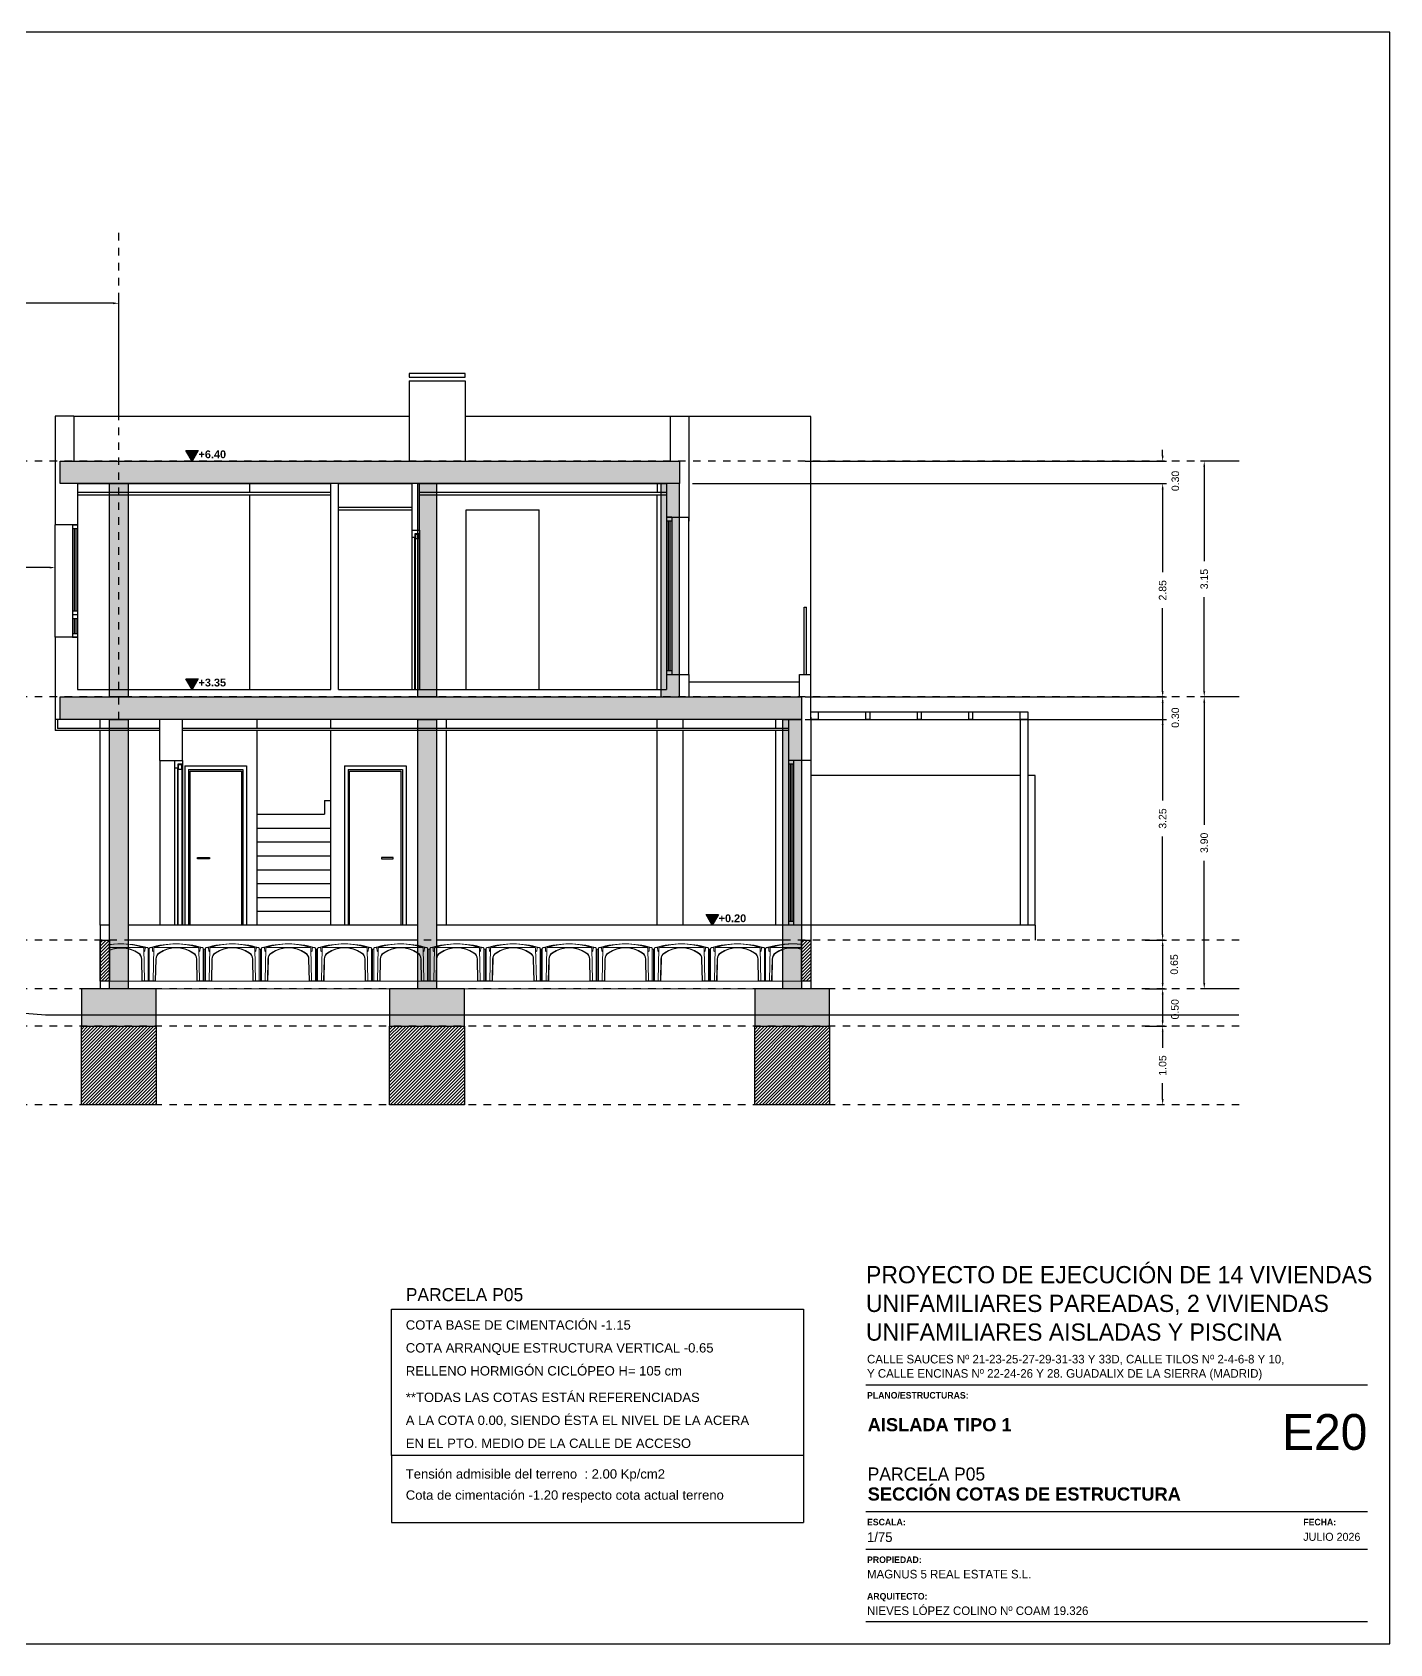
# Model space of a CAD drawing. Extents: x 2455 to 9764, y -806 to 181.
# Drawn here: x 4724.26 to 4742.41, y -500.15 to -478.61 of the extents above; entities that cross this region are included whole.
import ezdxf

# ---------------------------------------------------------------- set-up
doc = ezdxf.new("R2010")
doc.units = 0
doc.header["$LTSCALE"] = 0.2
doc.header["$MEASUREMENT"] = 0
doc.linetypes.add('CONTINUA', pattern=[0])
doc.linetypes.add('RAYITAS', pattern=[0.375, 0.25, -0.125])
doc.layers.get('0').update_dxf_attribs({"linetype": 'CONTINUOUS'})
doc.layers.add('01_cartela', color=6, linetype='CONTINUOUS', plot=False)
for name, color, linetype in [('01_cotas', 4, 'CONTINUOUS'), ('01_MONO inst', 254, 'CONTINUOUS'), ('01_muros', 1, 'CONTINUOUS'), ('01_perfil terreno natural', 170, 'CONTINUOUS'), ('01_proyección', 4, 'RAYITAS'), ('01_texto cartela', 4, 'CONTINUOUS'), ('CUADRO_LINEAS', 7, 'CONTINUOUS'), ('SOMBRAS2', 2, 'CONTINUOUS'), ('WL', 7, 'CONTINUOUS')]:
    doc.layers.add(name, color=color, linetype=linetype)
doc.layers.add('_CAVITI-AUX', color=2, linetype='CONTINUOUS', lineweight=5, plot=False)
doc.styles.add('Century Gothic', font='', dxfattribs={"height": 2})
doc.styles.add('Century Gothic_3', font='', dxfattribs={"height": 4.5})
doc.styles.add('Century Gothic_5', font='', dxfattribs={"height": 2.5})
doc.styles.add('Century Gothic_6', font='', dxfattribs={"height": 11})
doc.styles.add('Estilo1', font='swissel.ttf')
doc.styles.add('NIEVES3', font='swisseb.ttf')
doc.styles.add('ROMANS', font='romans')
doc.styles.get('Century Gothic').set_extended_font_data('Century Gothic')
doc.styles.get('Century Gothic_3').set_extended_font_data('Century Gothic')
doc.styles.get('Century Gothic_5').set_extended_font_data('Century Gothic')
doc.styles.get('Century Gothic_6').set_extended_font_data('Century Gothic')
doc.dimstyles.new('DECIMAL-50', dxfattribs={"dimtxt": 0.08, "dimasz": 0.15, "dimexe": 0.05, "dimexo": 0.05, "dimgap": 0.09, "dimtad": 0, "dimzin": 0, "dimdsep": 46, "dimtxsty": 'ROMANS', "dimblk": 'DOTSMALL', "dimcen": 0.09, "dimclrt": 7, "dimadec": 0, "dimazin": 0, "dimtfac": 1.38, "dimtix": 1, "dimtofl": 0, "dimtmove": 2, "dimatfit": 3, "dimldrblk": 'OBLIQUE', "dimfxl": 1, "dimtolj": 1, "dimtzin": 0, "dimarcsym": 0})

# ---------------------------------------------------------------- blocks, each defined once
blk = doc.blocks.new('C50_frontal')
for points in [[(0, 0.005), (0.1, 0.005), (0.1, 0), (0, 0), (0, 0.43), (0.008, 0.43, 0.414214), (0.015, 0.438)], [(0.073, 0.401, -0.505657), (0.059, 0.409), (0.056, 0.441, 0.383819), (0.046, 0.45), (0.025, 0.45, 0.414214), (0.015, 0.44), (0.015, 0.005)], [(0.065, 0.005), (0.074, 0.441, -0.383819), (0.084, 0.45), (0.666, 0.45, -0.383819), (0.676, 0.441), (0.685, 0.005)], [(0.655, 0.005), (0.649, 0.296, 0.24616), (0.602, 0.382, 0.30084), (0.148, 0.382, 0.246228), (0.101, 0.296), (0.095, 0.005)], [(0.65, 0.005), (0.644, 0.296, 0.24616), (0.599, 0.378, 0.30084), (0.151, 0.378, 0.246228), (0.106, 0.296), (0.1, 0.005)], [(0.75, 0.005), (0.65, 0.005), (0.65, 0), (0.75, 0), (0.75, 0.43), (0.742, 0.43, -0.414214), (0.735, 0.438)], [(0.677, 0.401, 0.505657), (0.691, 0.409), (0.694, 0.441, -0.383819), (0.704, 0.45), (0.725, 0.45, -0.414214), (0.735, 0.44), (0.735, 0.005)]]:
    blk.add_lwpolyline(points, format="xyb")
for centre, radius, start, end in [((0.375, -0.75), 1.25, 73.7398, 106.2602), ((0.375, -0.607), 1.107, 72.7173, 107.2827), ((0.373, -0.359), 0.859, 70.3508, 109.6492)]:
    blk.add_arc(centre, radius, start, end)
blk = doc.blocks.new('*D534')
at = {"layer": '01_cotas', "color": 0, "linetype": 'CONTINUA', "lineweight": -2, "transparency": 16777216}
for p, q in [((4740.347, -484.345), (4739.879, -484.345)), ((4740.347, -487.495), (4739.879, -487.495))]:
    blk.add_line(p, q, dxfattribs=at)
at = {"layer": '01_cotas', "color": 0, "lineweight": -2, "transparency": 16777216}
for p, q in [((4739.929, -484.42), (4739.929, -485.68)), ((4739.929, -487.42), (4739.929, -486.16))]:
    blk.add_line(p, q, dxfattribs=at)
at = {"layer": '01_cotas', "color": 0, "transparency": 16777216}
for points in [[(4739.917, -484.42), (4739.942, -484.42), (4739.929, -484.345)], [(4739.917, -487.42), (4739.942, -487.42), (4739.929, -487.495)]]:
    blk.add_solid(points, dxfattribs=at)
at = {"layer": '01_cotas', "color": 7, "transparency": 16777216, "insert": (4739.929, -485.92), "char_height": 0.1, "attachment_point": 5, "rotation": 90, "style": 'Estilo1'}
blk.add_mtext('\\A1;3.15', dxfattribs=at)
blk = doc.blocks.new('*D535')
at = {"layer": '01_cotas', "color": 0, "linetype": 'CONTINUA', "lineweight": -2, "transparency": 16777216}
for p, q in [((4740.347, -487.495), (4739.879, -487.495)), ((4740.347, -491.395), (4739.879, -491.395))]:
    blk.add_line(p, q, dxfattribs=at)
at = {"layer": '01_cotas', "color": 0, "lineweight": -2, "transparency": 16777216}
for p, q in [((4739.929, -487.57), (4739.929, -489.205)), ((4739.929, -491.32), (4739.929, -489.685))]:
    blk.add_line(p, q, dxfattribs=at)
at = {"layer": '01_cotas', "color": 0, "transparency": 16777216}
for points in [[(4739.917, -487.57), (4739.942, -487.57), (4739.929, -487.495)], [(4739.917, -491.32), (4739.942, -491.32), (4739.929, -491.395)]]:
    blk.add_solid(points, dxfattribs=at)
at = {"layer": '01_cotas', "color": 7, "transparency": 16777216, "insert": (4739.929, -489.445), "char_height": 0.1, "attachment_point": 5, "rotation": 90, "style": 'Estilo1'}
blk.add_mtext('\\A1;3.90', dxfattribs=at)
blk = doc.blocks.new('*D536')
at = {"layer": '01_cotas', "color": 0, "linetype": 'CONTINUA', "lineweight": -2, "transparency": 16777216}
for p, q in [((4739.139, -487.495), (4739.423, -487.495)), ((4739.139, -490.745), (4739.423, -490.745))]:
    blk.add_line(p, q, dxfattribs=at)
at = {"layer": '01_cotas', "color": 0, "lineweight": -2, "transparency": 16777216}
for p, q in [((4739.373, -487.57), (4739.373, -488.88)), ((4739.373, -490.67), (4739.373, -489.36))]:
    blk.add_line(p, q, dxfattribs=at)
at = {"layer": '01_cotas', "color": 0, "transparency": 16777216}
for points in [[(4739.361, -487.57), (4739.386, -487.57), (4739.373, -487.495)], [(4739.361, -490.67), (4739.386, -490.67), (4739.373, -490.745)]]:
    blk.add_solid(points, dxfattribs=at)
at = {"layer": '01_cotas', "color": 7, "transparency": 16777216, "insert": (4739.373, -489.12), "char_height": 0.1, "attachment_point": 5, "rotation": 90, "style": 'Estilo1'}
blk.add_mtext('\\A1;3.25', dxfattribs=at)
blk = doc.blocks.new('*D537')
at = {"layer": '01_cotas', "color": 0, "linetype": 'CONTINUA', "lineweight": -2, "transparency": 16777216}
for p, q in [((4739.189, -484.645), (4739.423, -484.645)), ((4739.189, -487.495), (4739.423, -487.495))]:
    blk.add_line(p, q, dxfattribs=at)
at = {"layer": '01_cotas', "color": 0, "lineweight": -2, "transparency": 16777216}
for p, q in [((4739.373, -484.72), (4739.373, -485.83)), ((4739.373, -487.42), (4739.373, -486.31))]:
    blk.add_line(p, q, dxfattribs=at)
at = {"layer": '01_cotas', "color": 0, "transparency": 16777216}
for points in [[(4739.361, -484.72), (4739.386, -484.72), (4739.373, -484.645)], [(4739.361, -487.42), (4739.386, -487.42), (4739.373, -487.495)]]:
    blk.add_solid(points, dxfattribs=at)
at = {"layer": '01_cotas', "color": 7, "transparency": 16777216, "insert": (4739.373, -486.07), "char_height": 0.1, "attachment_point": 5, "rotation": 90, "style": 'Estilo1'}
blk.add_mtext('\\A1;2.85', dxfattribs=at)
blk = doc.blocks.new('*D538')
at = {"layer": '01_cotas', "color": 0, "linetype": 'CONTINUA', "lineweight": -2, "transparency": 16777216}
for p, q in [((4734.596, -487.495), (4739.423, -487.495)), ((4734.596, -487.795), (4739.423, -487.795))]:
    blk.add_line(p, q, dxfattribs=at)
at = {"layer": '01_cotas', "color": 0, "lineweight": -2, "transparency": 16777216}
for p, q in [((4739.373, -487.42), (4739.373, -487.345)), ((4739.373, -487.87), (4739.373, -487.945))]:
    blk.add_line(p, q, dxfattribs=at)
at = {"layer": '01_cotas', "color": 0, "transparency": 16777216}
for points in [[(4739.361, -487.42), (4739.386, -487.42), (4739.373, -487.495)], [(4739.361, -487.87), (4739.386, -487.87), (4739.373, -487.795)]]:
    blk.add_solid(points, dxfattribs=at)
at = {"layer": '01_cotas', "color": 7, "transparency": 16777216, "insert": (4739.543, -487.772), "char_height": 0.1, "attachment_point": 5, "rotation": 90, "style": 'Estilo1'}
blk.add_mtext('\\A1;0.30', dxfattribs=at)
blk = doc.blocks.new('*D539')
at = {"layer": '01_cotas', "color": 0, "linetype": 'CONTINUA', "lineweight": -2, "transparency": 16777216}
for p, q in [((4739.139, -490.745), (4739.423, -490.745)), ((4739.139, -491.395), (4739.423, -491.395))]:
    blk.add_line(p, q, dxfattribs=at)
at = {"layer": '01_cotas', "color": 0, "lineweight": -2, "transparency": 16777216}
blk.add_line((4739.373, -490.82), (4739.373, -491.32), dxfattribs=at)
at = {"layer": '01_cotas', "color": 0, "transparency": 16777216}
for points in [[(4739.361, -490.82), (4739.386, -490.82), (4739.373, -490.745)], [(4739.361, -491.32), (4739.386, -491.32), (4739.373, -491.395)]]:
    blk.add_solid(points, dxfattribs=at)
at = {"layer": '01_cotas', "color": 7, "transparency": 16777216, "insert": (4739.528, -491.07), "char_height": 0.1, "attachment_point": 5, "rotation": 90, "style": 'Estilo1'}
blk.add_mtext('\\A1;0.65', dxfattribs=at)
blk = doc.blocks.new('*D540')
at = {"layer": '01_cotas', "color": 0, "linetype": 'CONTINUA', "lineweight": -2, "transparency": 16777216}
for p, q in [((4739.139, -491.395), (4739.423, -491.395)), ((4739.139, -491.895), (4739.423, -491.895))]:
    blk.add_line(p, q, dxfattribs=at)
at = {"layer": '01_cotas', "color": 0, "lineweight": -2, "transparency": 16777216}
blk.add_line((4739.373, -491.47), (4739.373, -491.82), dxfattribs=at)
at = {"layer": '01_cotas', "color": 0, "transparency": 16777216}
for points in [[(4739.361, -491.47), (4739.386, -491.47), (4739.373, -491.395)], [(4739.361, -491.82), (4739.386, -491.82), (4739.373, -491.895)]]:
    blk.add_solid(points, dxfattribs=at)
at = {"layer": '01_cotas', "color": 7, "transparency": 16777216, "insert": (4739.538, -491.669), "char_height": 0.1, "attachment_point": 5, "rotation": 90, "style": 'Estilo1'}
blk.add_mtext('\\A1;0.50', dxfattribs=at)
blk = doc.blocks.new('*D541')
at = {"layer": '01_cotas', "color": 0, "lineweight": -2, "transparency": 16777216}
for p, q in [((4739.373, -484.27), (4739.373, -484.195)), ((4739.373, -484.72), (4739.373, -484.795))]:
    blk.add_line(p, q, dxfattribs=at)
at = {"layer": '01_cotas', "color": 0, "linetype": 'CONTINUA', "lineweight": -2, "transparency": 16777216}
for p, q in [((4734.596, -484.345), (4739.423, -484.345)), ((4733.091, -484.645), (4739.423, -484.645))]:
    blk.add_line(p, q, dxfattribs=at)
at = {"layer": '01_cotas', "color": 0, "transparency": 16777216}
for points in [[(4739.361, -484.27), (4739.386, -484.27), (4739.373, -484.345)], [(4739.361, -484.72), (4739.386, -484.72), (4739.373, -484.645)]]:
    blk.add_solid(points, dxfattribs=at)
at = {"layer": '01_cotas', "color": 7, "transparency": 16777216, "insert": (4739.543, -484.609), "char_height": 0.1, "attachment_point": 5, "rotation": 90, "style": 'Estilo1'}
blk.add_mtext('\\A1;0.30', dxfattribs=at)
blk = doc.blocks.new('*D542')
at = {"layer": '01_cotas', "color": 0, "lineweight": -2, "transparency": 16777216}
for p, q in [((4739.373, -491.97), (4739.373, -492.184)), ((4739.373, -492.87), (4739.373, -492.657))]:
    blk.add_line(p, q, dxfattribs=at)
at = {"layer": '01_cotas', "color": 0, "transparency": 16777216}
for points in [[(4739.361, -491.97), (4739.386, -491.97), (4739.373, -491.895)], [(4739.361, -492.87), (4739.386, -492.87), (4739.373, -492.945)]]:
    blk.add_solid(points, dxfattribs=at)
at = {"layer": '01_cotas', "color": 7, "transparency": 16777216, "insert": (4739.373, -492.42), "char_height": 0.1, "attachment_point": 5, "rotation": 90, "style": 'Estilo1'}
blk.add_mtext('\\A1;1.05', dxfattribs=at)
blk = doc.blocks.new('*D543')
at = {"layer": '01_cotas', "color": 0, "linetype": 'CONTINUA', "lineweight": -2, "transparency": 16777216}
for p, q in [((4719.561, -483.695), (4719.561, -482.185)), ((4725.421, -483.695), (4725.421, -482.185))]:
    blk.add_line(p, q, dxfattribs=at)
at = {"layer": '01_cotas', "color": 0, "lineweight": -2, "transparency": 16777216}
for p, q in [((4719.636, -482.235), (4721.639, -482.235)), ((4725.346, -482.235), (4723.342, -482.235))]:
    blk.add_line(p, q, dxfattribs=at)
at = {"layer": '01_cotas', "color": 0, "transparency": 16777216}
for points in [[(4719.636, -482.222), (4719.636, -482.247), (4719.561, -482.235)], [(4725.346, -482.222), (4725.346, -482.247), (4725.421, -482.235)]]:
    blk.add_solid(points, dxfattribs=at)
at = {"layer": '01_cotas', "color": 7, "transparency": 16777216, "insert": (4722.491, -482.235), "char_height": 0.1, "width": 1.52292, "attachment_point": 5, "style": 'Estilo1'}
blk.add_mtext('\\A1;ORIGEN REPLANTEO P11\\P5.86', dxfattribs=at)
blk = doc.blocks.new('*D544')
at = {"layer": '01_cotas', "color": 0, "linetype": 'CONTINUA', "lineweight": -2, "transparency": 16777216}
for p, q in [((4719.561, -485.895), (4719.561, -485.716)), ((4724.571, -485.895), (4724.571, -485.716))]:
    blk.add_line(p, q, dxfattribs=at)
at = {"layer": '01_cotas', "color": 0, "lineweight": -2, "transparency": 16777216}
for p, q in [((4719.636, -485.766), (4721.059, -485.766)), ((4724.496, -485.766), (4723.072, -485.766))]:
    blk.add_line(p, q, dxfattribs=at)
at = {"layer": '01_cotas', "color": 0, "transparency": 16777216}
for points in [[(4719.636, -485.754), (4719.636, -485.779), (4719.561, -485.766)], [(4724.496, -485.754), (4724.496, -485.779), (4724.571, -485.766)]]:
    blk.add_solid(points, dxfattribs=at)
at = {"layer": '01_cotas', "color": 7, "transparency": 16777216, "insert": (4722.066, -485.766), "char_height": 0.1, "attachment_point": 5, "style": 'Estilo1'}
blk.add_mtext('\\A1;LÍNEA DE CERRAMIENTO\\P5.01', dxfattribs=at)

msp = doc.modelspace()

# ---------------------------------------------------------------- hatches: boundary and pattern name
at = {"layer": '01_MONO inst', "linetype": 'CONTINUA', "ltscale": 1.5}
h = msp.add_hatch(color=256, dxfattribs=at)
h.dxf.hatch_style = 1
h.paths.add_polyline_path([(4726.4, -484.345), (4726.317, -484.202), (4726.483, -484.202)])
h = msp.add_hatch(color=256, dxfattribs=at)
h.dxf.hatch_style = 1
h.paths.add_polyline_path([(4726.4, -487.395), (4726.317, -487.252), (4726.483, -487.252)])
h = msp.add_hatch(color=256, dxfattribs=at)
h.dxf.hatch_style = 1
h.paths.add_polyline_path([(4733.353, -490.545), (4733.27, -490.402), (4733.435, -490.402)])
at = {"layer": 'SOMBRAS2', "transparency": 33554534}
h = msp.add_hatch(color=254, dxfattribs=at)
h.dxf.hatch_style = 1
h.paths.add_polyline_path([(4724.636, -484.345), (4732.916, -484.345), (4732.916, -484.645), (4724.636, -484.645)])
h = msp.add_hatch(color=254, dxfattribs=at)
h.dxf.hatch_style = 1
h.paths.add_polyline_path([(4725.296, -484.645), (4725.546, -484.645), (4725.546, -487.495), (4725.296, -487.495)])
h = msp.add_hatch(color=254, dxfattribs=at)
h.dxf.hatch_style = 1
h.paths.add_polyline_path([(4729.416, -484.645), (4729.666, -484.645), (4729.666, -487.495), (4729.416, -487.495)])
h = msp.add_hatch(color=254, dxfattribs=at)
h.dxf.hatch_style = 1
h.paths.add_polyline_path([(4732.916, -484.645), (4732.666, -484.645), (4732.666, -487.495), (4732.916, -487.495)])
h = msp.add_hatch(color=254, dxfattribs=at)
h.dxf.hatch_style = 1
h.paths.add_polyline_path([(4724.636, -487.495), (4734.546, -487.495), (4734.546, -487.795), (4724.636, -487.795)])
h = msp.add_hatch(color=254, dxfattribs=at)
h.dxf.hatch_style = 1
h.paths.add_polyline_path([(4725.296, -487.795), (4725.546, -487.795), (4725.546, -491.395), (4725.296, -491.395)])
h = msp.add_hatch(color=254, dxfattribs=at)
h.dxf.hatch_style = 1
h.paths.add_polyline_path([(4729.416, -487.795), (4729.666, -487.795), (4729.666, -491.395), (4729.416, -491.395)])
h = msp.add_hatch(color=254, dxfattribs=at)
h.dxf.hatch_style = 1
h.paths.add_polyline_path([(4734.296, -487.795), (4734.546, -487.795), (4734.546, -491.395), (4734.296, -491.395)])
at = {"layer": 'SOMBRAS2'}
h = msp.add_hatch(dxfattribs=at)
h.set_pattern_fill('ANSI31', color=256, scale=0.25)
h.set_pattern_definition([(45, (284.52636, -90.88383), (-0.02209708691, 0.02209708691), [])])
h.paths.add_polyline_path([(4725.171, -490.745), (4725.296, -490.745), (4725.296, -491.295), (4725.171, -491.295)])
h = msp.add_hatch(dxfattribs=at)
h.set_pattern_fill('ANSI31', color=256, scale=0.25)
h.set_pattern_definition([(45, (293.90136, -90.88383), (-0.02209708691, 0.02209708691), [])])
h.paths.add_polyline_path([(4734.546, -490.745), (4734.671, -490.745), (4734.671, -491.295), (4734.546, -491.295)])
at = {"layer": 'SOMBRAS2', "transparency": 33554534}
h = msp.add_hatch(color=254, dxfattribs=at)
h.dxf.hatch_style = 1
h.paths.add_polyline_path([(4724.921, -491.895), (4725.921, -491.895), (4725.921, -491.395), (4724.921, -491.395)])
h = msp.add_hatch(color=254, dxfattribs=at)
h.dxf.hatch_style = 1
h.paths.add_polyline_path([(4729.041, -491.895), (4730.041, -491.895), (4730.041, -491.395), (4729.041, -491.395)])
h = msp.add_hatch(color=254, dxfattribs=at)
h.dxf.hatch_style = 1
h.paths.add_polyline_path([(4733.921, -491.895), (4734.921, -491.895), (4734.921, -491.395), (4733.921, -491.395)])
at = {"layer": 'SOMBRAS2'}
h = msp.add_hatch(dxfattribs=at)
h.set_pattern_fill('ANSI31', color=256, scale=0.25)
h.set_pattern_definition([(45, (271.99599, -90.88383), (-0.02209708691, 0.02209708691), [])])
h.paths.add_polyline_path([(4724.921, -491.895), (4725.921, -491.895), (4725.921, -492.945), (4724.921, -492.945)])
h = msp.add_hatch(dxfattribs=at)
h.set_pattern_fill('ANSI31', color=256, scale=0.25)
h.set_pattern_definition([(45, (276.11599, -90.88383), (-0.02209708691, 0.02209708691), [])])
h.paths.add_polyline_path([(4729.041, -491.895), (4730.041, -491.895), (4730.041, -492.945), (4729.041, -492.945)])
h = msp.add_hatch(dxfattribs=at)
h.set_pattern_fill('ANSI31', color=256, scale=0.25)
h.set_pattern_definition([(45, (280.99599, -90.88383), (-0.02209708691, 0.02209708691), [])])
h.paths.add_polyline_path([(4733.921, -491.895), (4734.921, -491.895), (4734.921, -492.945), (4733.921, -492.945)])

# ---------------------------------------------------------------- linework, layer by layer
at = {"layer": '01_cartela', "color": 3}
msp.add_lwpolyline([(4711.771, -478.613), (4711.771, -500.148), (4742.409, -500.148), (4742.409, -478.613)], close=True, dxfattribs=at)
at = {"layer": '01_MONO inst'}
for p, q in [((4729.303, -483.269, 0), (4730.053, -483.269, 0)), ((4729.303, -483.269, 0), (4729.303, -484.345, 0)), ((4730.053, -483.269, 0), (4730.053, -484.345, 0)), ((4724.821, -483.745, 0), (4724.571, -483.745, 0)), ((4724.571, -483.745, 0), (4724.571, -485.195, 0)), ((4724.821, -483.745, 0), (4724.821, -484.345, 0)), ((4724.821, -483.745, 0), (4729.303, -483.745, 0)), ((4730.053, -483.745, 0), (4732.791, -483.745, 0)), ((4732.791, -483.745, 0), (4732.791, -484.345, 0)), ((4732.791, -483.745, 0), (4733.041, -483.745, 0)), ((4733.041, -483.745, 0), (4733.041, -485.145, 0)), ((4733.041, -483.745, 0), (4734.671, -483.745, 0)), ((4734.671, -487.195, 0), (4734.671, -483.746, 0)), ((4724.821, -484.345, 0), (4732.791, -484.345, 0)), ((4724.871, -484.645, 0), (4724.871, -485.195, 0)), ((4724.871, -484.645, 0), (4728.256, -484.645, 0)), ((4727.171, -484.765, 0), (4727.171, -484.645, 0)), ((4728.256, -487.395, 0), (4728.256, -484.645, 0)), ((4728.356, -484.645, 0), (4729.341, -484.645, 0)), ((4728.356, -487.395, 0), (4728.356, -484.645, 0)), ((4729.341, -485.265, 0), (4729.341, -484.645, 0)), ((4729.441, -484.645, 0), (4732.741, -484.645, 0)), ((4729.441, -485.265, 0), (4729.441, -484.645, 0)), ((4732.616, -484.645, 0), (4732.616, -484.765, 0)), ((4732.741, -484.645, 0), (4732.741, -485.145, 0)), ((4728.256, -484.765, 0), (4724.871, -484.765, 0)), ((4724.871, -484.795, 0), (4728.256, -484.795, 0)), ((4727.171, -487.395, 0), (4727.171, -484.795, 0)), ((4729.341, -484.965, 0), (4728.356, -484.965, 0)), ((4732.741, -484.765, 0), (4729.441, -484.765, 0)), ((4729.441, -484.795, 0), (4732.741, -484.795, 0)), ((4732.616, -487.395, 0), (4732.616, -484.795, 0)), ((4728.356, -484.995, 0), (4729.341, -484.995, 0)), ((4730.066, -487.395, 0), (4730.066, -484.995, 0)), ((4730.066, -484.995, 0), (4731.041, -484.995, 0)), ((4731.041, -487.395, 0), (4731.041, -484.995, 0)), ((4732.741, -485.095, 0), (4733.041, -485.095, 0)), ((4724.871, -485.195, 0), (4724.571, -485.195, 0)), ((4729.341, -485.265, 0), (4729.441, -485.265, 0)), ((4729.341, -485.365, 0), (4729.341, -485.265, 0)), ((4729.379, -485.365, 0), (4729.341, -485.365, 0)), ((4729.341, -487.395, 0), (4729.341, -485.365, 0)), ((4729.441, -485.315, 0), (4729.379, -485.315, 0)), ((4729.379, -485.315, 0), (4729.379, -485.365, 0)), ((4729.379, -487.395, 0), (4729.379, -485.365, 0)), ((4729.385, -487.395, 0), (4729.385, -485.38, 0)), ((4729.436, -485.38, 0), (4729.436, -487.395, 0)), ((4729.441, -485.265, 0), (4729.441, -485.315, 0)), ((4729.441, -485.315, 0), (4729.441, -487.395, 0)), ((4724.571, -486.695, 0), (4724.571, -487.845, 0)), ((4724.871, -486.695, 0), (4724.571, -486.695, 0)), ((4724.871, -486.695, 0), (4724.871, -487.395, 0)), ((4732.741, -487.195, 0), (4732.741, -487.395, 0)), ((4732.741, -487.195, 0), (4733.041, -487.195, 0)), ((4733.041, -487.195, 0), (4733.041, -487.495, 0)), ((4734.521, -487.495, 0), (4734.521, -487.195, 0)), ((4734.521, -487.195, 0), (4734.671, -487.195, 0)), ((4734.671, -487.715, 0), (4734.671, -487.195, 0)), ((4724.871, -487.395, 0), (4728.256, -487.395, 0)), ((4728.356, -487.395, 0), (4732.741, -487.395, 0)), ((4733.041, -487.495, 0), (4734.521, -487.495, 0)), ((4734.671, -487.765, 0), (4734.671, -488.345, 0)), ((4725.971, -487.795, 0), (4724.571, -487.795, 0)), ((4724.571, -487.795, 0), (4724.571, -487.945, 0)), ((4725.971, -487.945, 0), (4724.571, -487.945, 0)), ((4724.601, -487.795, 0), (4724.601, -487.915, 0)), ((4725.971, -487.915, 0), (4724.601, -487.915, 0)), ((4725.171, -487.915, 0), (4725.171, -487.795, 0)), ((4725.171, -490.545, 0), (4725.171, -487.945, 0)), ((4725.971, -488.345, 0), (4725.971, -487.795, 0)), ((4726.271, -488.345, 0), (4726.271, -487.795, 0)), ((4734.371, -487.795, 0), (4726.271, -487.795, 0)), ((4734.371, -487.915, 0), (4726.271, -487.915, 0)), ((4734.371, -487.945, 0), (4726.271, -487.945, 0)), ((4727.271, -487.915, 0), (4727.271, -487.795, 0)), ((4727.271, -490.545, 0), (4727.271, -487.945, 0)), ((4728.256, -487.915, 0), (4728.256, -487.795, 0)), ((4728.256, -490.545, 0), (4728.256, -487.945, 0)), ((4729.801, -487.915, 0), (4729.801, -487.795, 0)), ((4729.801, -490.545, 0), (4729.801, -487.945, 0)), ((4732.616, -487.915, 0), (4732.616, -487.795, 0)), ((4732.616, -490.545, 0), (4732.616, -487.945, 0)), ((4732.966, -487.915, 0), (4732.966, -487.795, 0)), ((4732.966, -490.545, 0), (4732.966, -487.945, 0)), ((4734.201, -487.915, 0), (4734.201, -487.795, 0)), ((4734.201, -490.545, 0), (4734.201, -487.945, 0)), ((4734.371, -487.795, 0), (4734.371, -488.345, 0)), ((4725.971, -488.345, 0), (4726.271, -488.345, 0)), ((4725.971, -488.345, 0), (4725.971, -490.545, 0)), ((4726.171, -488.445, 0), (4726.171, -488.345, 0)), ((4726.271, -488.395, 0), (4726.209, -488.395, 0)), ((4726.209, -488.395, 0), (4726.209, -488.445, 0)), ((4726.271, -488.345, 0), (4726.271, -488.395, 0)), ((4726.271, -488.395, 0), (4726.271, -490.545, 0)), ((4734.671, -488.345, 0), (4734.371, -488.345, 0)), ((4726.209, -488.445, 0), (4726.171, -488.445, 0)), ((4726.171, -490.545, 0), (4726.171, -488.445, 0)), ((4726.209, -490.545, 0), (4726.209, -488.445, 0)), ((4726.215, -490.545, 0), (4726.215, -488.46, 0)), ((4726.266, -488.46, 0), (4726.266, -490.545, 0)), ((4728.171, -488.878, 0), (4728.171, -489.063, 0)), ((4728.171, -488.878, 0), (4728.256, -488.878, 0)), ((4727.271, -489.063, 0), (4728.171, -489.063, 0)), ((4727.271, -489.248, 0), (4728.256, -489.248, 0)), ((4727.271, -489.433, 0), (4728.256, -489.433, 0)), ((4727.271, -489.619, 0), (4728.256, -489.619, 0)), ((4727.271, -489.804, 0), (4728.256, -489.804, 0)), ((4727.271, -489.989, 0), (4728.256, -489.989, 0)), ((4727.271, -490.175, 0), (4728.256, -490.175, 0)), ((4725.296, -490.545, 0), (4725.171, -490.545, 0)), ((4725.171, -490.545, 0), (4725.171, -491.395, 0)), ((4729.416, -490.545, 0), (4725.546, -490.545, 0)), ((4727.271, -490.36, 0), (4728.256, -490.36, 0)), ((4737.671, -490.545, 0), (4729.666, -490.545, 0)), ((4737.671, -490.545, 0), (4737.671, -490.745, 0)), ((4729.416, -490.745, 0), (4725.546, -490.745, 0)), ((4734.296, -490.745, 0), (4729.666, -490.745, 0))]:
    msp.add_line(p, q, dxfattribs=at)
at = {"layer": '01_MONO inst', "linetype": 'CONTINUA'}
for p, q in [((4732.741, -485.095, 0), (4732.741, -487.195, 0)), ((4732.811, -485.095, 0), (4732.741, -485.095, 0)), ((4732.811, -485.095, 0), (4732.741, -485.095, 0)), ((4732.811, -485.145, 0), (4732.741, -485.145, 0)), ((4732.764, -485.145, 0), (4732.764, -487.145, 0)), ((4732.788, -485.145, 0), (4732.788, -487.145, 0)), ((4732.811, -485.095, 0), (4732.811, -487.195, 0)), ((4733.041, -487.195, 0), (4733.041, -485.095, 0)), ((4724.571, -486.695, 0), (4724.571, -485.195, 0)), ((4724.801, -485.195, 0), (4724.871, -485.195, 0)), ((4724.801, -485.195, 0), (4724.871, -485.195, 0)), ((4724.801, -485.195, 0), (4724.801, -486.695, 0)), ((4724.801, -485.245, 0), (4724.871, -485.245, 0)), ((4724.824, -485.245, 0), (4724.824, -486.345, 0)), ((4724.848, -485.245, 0), (4724.848, -486.345, 0)), ((4724.871, -485.195, 0), (4724.871, -486.695, 0)), ((4724.801, -486.345, 0), (4724.871, -486.345, 0)), ((4724.801, -486.395, 0), (4724.871, -486.395, 0)), ((4724.801, -486.445, 0), (4724.871, -486.445, 0)), ((4724.824, -486.445, 0), (4724.824, -486.647, 0)), ((4724.848, -486.445, 0), (4724.848, -486.647, 0)), ((4734.581, -486.295, 0), (4734.611, -486.295, 0)), ((4734.581, -487.195, 0), (4734.581, -486.295, 0)), ((4734.611, -487.195, 0), (4734.611, -486.295, 0)), ((4724.801, -486.647, 0), (4724.871, -486.647, 0)), ((4724.801, -486.697, 0), (4724.871, -486.697, 0)), ((4732.811, -487.145, 0), (4732.741, -487.145, 0)), ((4733.041, -487.295, 0), (4734.521, -487.295, 0)), ((4734.771, -487.695, 0), (4735.408, -487.695, 0)), ((4735.458, -487.695, 0), (4736.096, -487.695, 0)), ((4736.146, -487.695, 0), (4736.783, -487.695, 0)), ((4736.833, -487.695, 0), (4737.471, -487.695, 0)), ((4734.771, -487.795, 0), (4735.408, -487.795, 0)), ((4735.458, -487.795, 0), (4736.096, -487.795, 0)), ((4736.146, -487.795, 0), (4736.783, -487.795, 0)), ((4736.833, -487.795, 0), (4737.471, -487.795, 0)), ((4737.471, -487.795, 0), (4737.471, -490.545, 0)), ((4737.571, -487.795, 0), (4737.571, -490.545, 0)), ((4734.371, -488.345, 0), (4734.371, -490.545, 0)), ((4734.441, -488.345, 0), (4734.371, -488.345, 0)), ((4734.441, -488.345, 0), (4734.371, -488.345, 0)), ((4734.441, -488.395, 0), (4734.371, -488.395, 0)), ((4734.394, -488.395, 0), (4734.394, -490.495, 0)), ((4734.418, -488.395, 0), (4734.418, -490.495, 0)), ((4734.441, -488.345, 0), (4734.441, -490.545, 0)), ((4734.671, -488.345, 0), (4734.671, -491.395, 0)), ((4726.305, -488.415, 0), (4727.13, -488.415, 0)), ((4726.305, -488.415, 0), (4726.305, -490.545, 0)), ((4726.355, -488.465, 0), (4726.355, -490.545, 0)), ((4726.355, -488.465, 0), (4727.08, -488.465, 0)), ((4726.375, -490.545, 0), (4726.375, -488.487, 0)), ((4726.375, -488.487, 0), (4727.06, -488.487, 0)), ((4727.06, -488.487, 0), (4727.06, -490.545, 0)), ((4727.08, -488.465, 0), (4727.08, -490.545, 0)), ((4727.13, -488.415, 0), (4727.13, -490.545, 0)), ((4728.436, -488.415, 0), (4729.261, -488.415, 0)), ((4728.436, -488.415, 0), (4728.436, -490.545, 0)), ((4728.486, -488.465, 0), (4728.486, -490.545, 0)), ((4728.486, -488.465, 0), (4729.211, -488.465, 0)), ((4728.506, -490.545, 0), (4728.506, -488.487, 0)), ((4728.506, -488.487, 0), (4729.191, -488.487, 0)), ((4729.191, -488.487, 0), (4729.191, -490.545, 0)), ((4729.211, -488.465, 0), (4729.211, -490.545, 0)), ((4729.261, -488.415, 0), (4729.261, -490.545, 0)), ((4737.471, -488.545, 0), (4734.671, -488.545, 0)), ((4737.671, -488.545, 0), (4737.571, -488.545, 0)), ((4737.671, -490.545, 0), (4737.671, -488.545, 0)), ((4734.441, -490.495, 0), (4734.371, -490.495, 0))]:
    msp.add_line(p, q, dxfattribs=at)
at = {"layer": '01_MONO inst', "elevation": 0}
for points in [[(4730.053, -483.171), (4729.303, -483.171), (4729.303, -483.22), (4730.053, -483.22)], [(4729.385, -485.323), (4729.385, -485.38), (4729.436, -485.38), (4729.436, -485.323)], [(4734.671, -487.695), (4734.771, -487.695), (4734.771, -487.795), (4734.671, -487.795)], [(4735.408, -487.695), (4735.458, -487.695), (4735.458, -487.795), (4735.408, -487.795)], [(4736.096, -487.695), (4736.146, -487.695), (4736.146, -487.795), (4736.096, -487.795)], [(4736.783, -487.695), (4736.833, -487.695), (4736.833, -487.795), (4736.783, -487.795)], [(4737.471, -487.695), (4737.571, -487.695), (4737.571, -487.795), (4737.471, -487.795)], [(4726.215, -488.403), (4726.215, -488.46), (4726.266, -488.46), (4726.266, -488.403)]]:
    msp.add_lwpolyline(points, close=True, dxfattribs=at)
at = {"layer": '01_MONO inst', "linetype": 'CONTINUA', "ltscale": 1.5, "elevation": 0}
for points in [[(4726.4, -484.345), (4726.317, -484.202), (4726.483, -484.202)], [(4726.4, -487.395), (4726.317, -487.252), (4726.483, -487.252)], [(4733.353, -490.545), (4733.27, -490.402), (4733.435, -490.402)]]:
    msp.add_lwpolyline(points, close=True, dxfattribs=at)
at = {"layer": '01_MONO inst', "linetype": 'CONTINUA', "elevation": 0}
for points in [[(4726.475, -489.658), (4726.475, -489.64), (4726.632, -489.64), (4726.632, -489.658)], [(4729.09, -489.658), (4729.09, -489.64), (4728.934, -489.64), (4728.934, -489.658)]]:
    msp.add_lwpolyline(points, close=True, dxfattribs=at)
at = {"layer": '01_muros', "elevation": 0}
for points in [[(4724.636, -484.345), (4732.916, -484.345), (4732.916, -484.645), (4724.636, -484.645)], [(4725.296, -484.645), (4725.546, -484.645), (4725.546, -487.495), (4725.296, -487.495)], [(4729.416, -484.645), (4729.666, -484.645), (4729.666, -487.495), (4729.416, -487.495)], [(4732.916, -484.645), (4732.666, -484.645), (4732.666, -487.495), (4732.916, -487.495)], [(4724.636, -487.495), (4734.546, -487.495), (4734.546, -487.795), (4724.636, -487.795)], [(4725.296, -487.795), (4725.546, -487.795), (4725.546, -491.395), (4725.296, -491.395)], [(4729.416, -487.795), (4729.666, -487.795), (4729.666, -491.395), (4729.416, -491.395)], [(4734.296, -487.795), (4734.546, -487.795), (4734.546, -491.395), (4734.296, -491.395)], [(4725.171, -490.745), (4725.296, -490.745), (4725.296, -491.295), (4725.171, -491.295)], [(4734.546, -490.745), (4734.671, -490.745), (4734.671, -491.295), (4734.546, -491.295)], [(4724.921, -491.895), (4725.921, -491.895), (4725.921, -491.395), (4724.921, -491.395)], [(4729.041, -491.895), (4730.041, -491.895), (4730.041, -491.395), (4729.041, -491.395)], [(4733.921, -491.895), (4734.921, -491.895), (4734.921, -491.395), (4733.921, -491.395)], [(4724.921, -491.895), (4725.921, -491.895), (4725.921, -492.945), (4724.921, -492.945)], [(4729.041, -491.895), (4730.041, -491.895), (4730.041, -492.945), (4729.041, -492.945)], [(4733.921, -491.895), (4734.921, -491.895), (4734.921, -492.945), (4733.921, -492.945)]]:
    msp.add_lwpolyline(points, close=True, dxfattribs=at)
at = {"layer": '01_perfil terreno natural', "elevation": 0}
msp.add_lwpolyline([(4719.904, -490.745), (4720.686, -490.995), (4721.039, -491.245), (4721.338, -491.495), (4724.44, -491.745), (4740.392, -491.745)], dxfattribs=at)
at = {"layer": '01_proyección', "color": 10}
for p, q in [((4725.421, -487.795, 0), (4725.421, -481.24, 0)), ((4740.397, -490.745, 0), (4713.402, -490.745, 0))]:
    msp.add_line(p, q, dxfattribs=at)
at = {"layer": '01_proyección', "color": 120}
for p, q in [((4740.397, -484.345, 0), (4713.402, -484.345, 0)), ((4740.397, -487.495, 0), (4713.402, -487.495, 0)), ((4740.397, -491.395, 0), (4713.402, -491.395, 0)), ((4740.397, -491.895, 0), (4713.402, -491.895, 0)), ((4740.397, -492.945, 0), (4713.402, -492.945, 0))]:
    msp.add_line(p, q, dxfattribs=at)
at = {"layer": '01_texto cartela', "color": 5}
for p, q in [((4735.408, -496.687), (4742.109, -496.687)), ((4735.408, -498.381), (4742.109, -498.381)), ((4735.408, -498.884), (4742.109, -498.884)), ((4735.408, -499.848), (4742.109, -499.848))]:
    msp.add_line(p, q, dxfattribs=at)
at = {"layer": '_CAVITI-AUX'}
for p, q in [((4725.171, -491.295, 0), (4729.666, -491.295)), ((4725.921, -491.395, 0), (4729.041, -491.395, 0)), ((4729.666, -491.295, 0), (4734.671, -491.295, 0)), ((4730.041, -491.395, 0), (4733.921, -491.395, 0))]:
    msp.add_line(p, q, dxfattribs=at)
for points in [[(4725.296, -490.845), (4725.745, -490.845, -0.383819), (4725.755, -490.854), (4725.764, -491.29)], [(4725.734, -491.29), (4725.728, -490.999, 0.24616), (4725.681, -490.913, 0.250231), (4725.296, -490.877, 0.250231)], [(4725.729, -491.29), (4725.723, -490.999, 0.24616), (4725.678, -490.918, 0.251601), (4725.296, -490.882, 0.251601)], [(4725.829, -491.29), (4725.729, -491.29), (4725.729, -491.295), (4725.829, -491.295), (4725.829, -490.865), (4725.822, -490.865, -0.414214), (4725.814, -490.858)], [(4725.756, -490.894, 0.505657), (4725.77, -490.886), (4725.773, -490.854, -0.383819), (4725.783, -490.845), (4725.804, -490.845, -0.414214), (4725.814, -490.855), (4725.814, -491.29)], [(4734.052, -491.29), (4734.152, -491.29), (4734.152, -491.295), (4734.052, -491.295), (4734.052, -490.865), (4734.059, -490.865, 0.414214), (4734.067, -490.858)], [(4734.125, -490.894, -0.505657), (4734.111, -490.886), (4734.108, -490.854, 0.383819), (4734.098, -490.845), (4734.077, -490.845, 0.414214), (4734.067, -490.855), (4734.067, -491.29)], [(4734.546, -490.845), (4734.136, -490.845, 0.383819), (4734.126, -490.854), (4734.117, -491.29)], [(4734.147, -491.29), (4734.153, -490.999, -0.24616), (4734.2, -490.913, -0.222885), (4734.546, -490.863, -0.222885)], [(4734.152, -491.29), (4734.158, -490.999, -0.24616), (4734.203, -490.918, -0.223859), (4734.546, -490.868, -0.223859)]]:
    msp.add_lwpolyline(points, format="xyb", dxfattribs=at)
for centre, radius, start, end in [((4725.454, -492.045), 1.25, 73.7398, 97.2958), ((4725.452, -491.654), 0.859, 70.3508, 100.5003), ((4725.454, -491.903), 1.107, 72.7173, 98.2413), ((4734.427, -492.045), 1.25, 84.5528, 106.2602), ((4734.427, -491.903), 1.107, 83.8489, 107.2827), ((4734.429, -491.654), 0.859, 82.2086, 109.6492)]:
    msp.add_arc(centre, radius, start, end, dxfattribs=at)
at = {"layer": 'CUADRO_LINEAS'}
for p, q in [((4729.067, -497.631), (4729.067, -498.527)), ((4734.571, -497.631), (4734.571, -498.527)), ((4729.067, -498.527), (4734.571, -498.527))]:
    msp.add_line(p, q, dxfattribs=at)
msp.add_lwpolyline([(4729.067, -495.678), (4734.571, -495.678), (4734.571, -497.631), (4729.067, -497.631)], close=True, dxfattribs=at)

# ---------------------------------------------------------------- block references
at = {"layer": '_CAVITI-AUX'}
for p in [(4725.814, -491.295), (4726.564, -491.295), (4727.314, -491.295), (4728.064, -491.295), (4728.814, -491.295), (4729.566, -491.295)]:
    msp.add_blockref('C50_frontal', p, dxfattribs=at)
at = {"layer": '_CAVITI-AUX', "xscale": -1}
for p in [(4731.067, -491.295), (4731.817, -491.295), (4732.567, -491.295), (4733.317, -491.295), (4734.067, -491.295)]:
    msp.add_blockref('C50_frontal', p, dxfattribs=at)

# ---------------------------------------------------------------- texts
at = {"layer": '01_MONO inst', "ltscale": 1.5, "style": 'NIEVES3'}
for s, p in [('+6.40', (4726.487, -484.305, 0)), ('+3.35', (4726.487, -487.355, 0)), ('+0.20', (4733.439, -490.505, 0))]:
    msp.add_text(s, height=0.1041, dxfattribs=at).set_placement(p)
at = {"layer": '01_texto cartela', "color": 5}
for s, insert, char_height, width, attachment_point, style in [('\\PPROYECTO DE EJECUCIÓN DE 14 VIVIENDAS UNIFAMILIARES PAREADAS, 2 VIVIENDAS UNIFAMILIARES AISLADAS Y PISCINA', (4735.408, -494.717), 0.23, 6.82217, 1, 'Century Gothic_3'), ('CALLE SAUCES Nº 21-23-25-27-29-31-33 Y 33D, CALLE TILOS Nº 2-4-6-8 Y 10, \\PY CALLE ENCINAS Nº 22-24-26 Y 28. GUADALIX DE LA SIERRA (MADRID)', (4735.422, -496.287), 0.11455, 9.24681, 1, 'Century Gothic'), ('{\\fCentury Gothic|b1|i0|c0|p34;PLANO/ESTRUCTURAS: }', (4735.422, -496.784), 0.08701, 2.11715, 1, 'Century Gothic'), ('\\pt2.3273;\\PPARCELA P05', (4735.431, -497.969), 0.17455, 7.00908, 7, 'Century Gothic_5'), ('\\pt2.3273;SECCIÓN COTAS DE ESTRUCTURA', (4735.431, -498.236), 0.17455, 7.00908, 7, 'NIEVES3'), ('{\\fCentury Gothic|b1|i0|c0|p34;ESCALA: }', (4735.422, -498.478), 0.08701, 2.11715, 1, 'Century Gothic'), ('{\\fCentury Gothic|b1|i0|c0|p34;FECHA: }', (4741.253, -498.478), 0.08701, 2.11715, 1, 'Century Gothic'), ('1/75', (4735.422, -498.657), 0.1309, 2.11715, 1, 'Century Gothic'), ('JULIO 2026', (4741.253, -498.665), 0.1069, 3.50438, 1, 'Century Gothic'), ('{\\fCentury Gothic|b1|i0|c0|p34;PROPIEDAD:}', (4735.422, -498.981), 0.08701, 0.83709, 1, 'Century Gothic'), ('MAGNUS 5 REAL ESTATE S.L.', (4735.422, -499.16), 0.11455, 4.88231, 1, 'Century Gothic'), ('{\\fCentury Gothic|b1|i0|c0|p34;ARQUITECTO:}', (4735.422, -499.47), 0.08701, 0.83709, 1, 'Century Gothic'), ('NIEVES LÓPEZ COLINO Nº COAM 19.326', (4735.422, -499.649), 0.11455, 3.65153, 1, 'Century Gothic')]:
    msp.add_mtext(s, dxfattribs=dict(at, insert=insert, char_height=char_height, width=width, attachment_point=attachment_point, style=style))
at = {"layer": '01_texto cartela', "color": 10, "insert": (4729.257, -495.572), "char_height": 0.17455, "width": 7.00908, "attachment_point": 7, "style": 'Century Gothic_5'}
msp.add_mtext('\\pt2.3273;\\PPARCELA P05', dxfattribs=at)
at = {"layer": '01_texto cartela', "color": 1}
for s, insert, char_height, width, attachment_point, style in [('AISLADA TIPO 1 ', (4735.431, -497.31), 0.17455, 7.00908, 7, 'NIEVES3'), ('E20', (4742.109, -497.078), 0.4786, 1.04985, 3, 'Century Gothic_6')]:
    msp.add_mtext(s, dxfattribs=dict(at, insert=insert, char_height=char_height, width=width, attachment_point=attachment_point, style=style))
at = {"layer": 'WL', "color": 5, "linetype": 'Continuous', "style": 'Estilo1'}
for s, p in [('COTA BASE DE CIMENTACIÓN -1.15', (4729.257, -495.95)), ('COTA ARRANQUE ESTRUCTURA VERTICAL -0.65', (4729.257, -496.256)), ('**TODAS LAS COTAS ESTÁN REFERENCIADAS ', (4729.257, -496.917)), ('A LA COTA 0.00, SIENDO ÉSTA EL NIVEL DE LA ACERA ', (4729.257, -497.224)), ('EN EL PTO. MEDIO DE LA CALLE DE ACCESO ', (4729.257, -497.531))]:
    msp.add_text(s, height=0.125, dxfattribs=at).set_placement(p)
at = {"layer": 'WL', "color": 10, "linetype": 'Continuous', "style": 'Estilo1'}
for s, p in [('RELLENO HORMIGÓN CICLÓPEO H= 105 cm', (4729.257, -496.563)), ('Tensión admisible del terreno  : 2.00 Kp/cm2', (4729.257, -497.941)), ('Cota de cimentación -1.20 respecto cota actual terreno', (4729.257, -498.223))]:
    msp.add_text(s, height=0.125, dxfattribs=at).set_placement(p)

# ---------------------------------------------------------------- dimensions: what is measured, and where the dimension line sits
at = {"layer": '01_cotas'}
for base, p1, p2, text, picture, middle in [((4719.561, -482.235), (4725.421, -483.745, 0), (4719.561, -483.745, 0), 'ORIGEN REPLANTEO P11\\P<>', '*D543', (4722.491, -482.235)), ((4719.561, -485.766), (4724.571, -485.945, 0), (4719.561, -485.945, 0), 'LÍNEA DE CERRAMIENTO\\P<>', '*D544', (4722.066, -485.766))]:
    dim = msp.add_linear_dim(base=base, p1=p1, p2=p2, text=text, dimstyle='DECIMAL-50', override={"dimtxt": 0.1, "dimasz": 0.075, "dimtxsty": 'Estilo1', "dimsah": 1, "dimfxl": 0.09, "dimarcsym": 2}, dxfattribs=at)
    dim.commit()
    dim.dimension.update_dxf_attribs({"geometry": picture, "text_midpoint": middle})
for base, p1, p2, picture, middle in [((4739.373, -484.645), (4734.546, -484.345, 0), (4733.041, -484.645, 0), '*D541', (4739.543, -484.609)), ((4739.373, -487.795), (4734.546, -487.495, 0), (4734.546, -487.795, 0), '*D538', (4739.543, -487.772)), ((4739.373, -491.395), (4739.089, -490.745, 0), (4739.089, -491.395, 0), '*D539', (4739.528, -491.07)), ((4739.373, -491.895), (4739.089, -491.395, 0), (4739.089, -491.895, 0), '*D540', (4739.538, -491.669))]:
    dim = msp.add_linear_dim(base=base, p1=p1, p2=p2, angle=90, dimstyle='DECIMAL-50', override={"dimtxt": 0.1, "dimasz": 0.075, "dimtxsty": 'Estilo1', "dimsah": 1, "dimfxl": 0.09, "dimarcsym": 2}, dxfattribs=at)
    dim.commit()
    dim.dimension.update_dxf_attribs({"geometry": picture, "text_midpoint": middle, "dimtype": 160})
for base, p1, p2, picture, middle in [((4739.929, -487.495), (4740.397, -484.345, 0), (4740.397, -487.495, 0), '*D534', (4739.929, -485.92)), ((4739.373, -484.645), (4739.139, -487.495), (4739.139, -484.645), '*D537', (4739.373, -486.07)), ((4739.373, -487.495), (4739.089, -490.745, 0), (4739.089, -487.495, 0), '*D536', (4739.373, -489.12)), ((4739.929, -491.395), (4740.397, -487.495, 0), (4740.397, -491.395, 0), '*D535', (4739.929, -489.445)), ((4739.373, -492.945), (4739.373, -491.895), (4739.373, -492.945, 0), '*D542', (4739.373, -492.42))]:
    dim = msp.add_linear_dim(base=base, p1=p1, p2=p2, angle=90, dimstyle='DECIMAL-50', override={"dimtxt": 0.1, "dimasz": 0.075, "dimtxsty": 'Estilo1', "dimsah": 1, "dimfxl": 0.09, "dimarcsym": 2}, dxfattribs=at)
    dim.commit()
    dim.dimension.update_dxf_attribs({"geometry": picture, "text_midpoint": middle})

doc.saveas('drawing.dxf')
